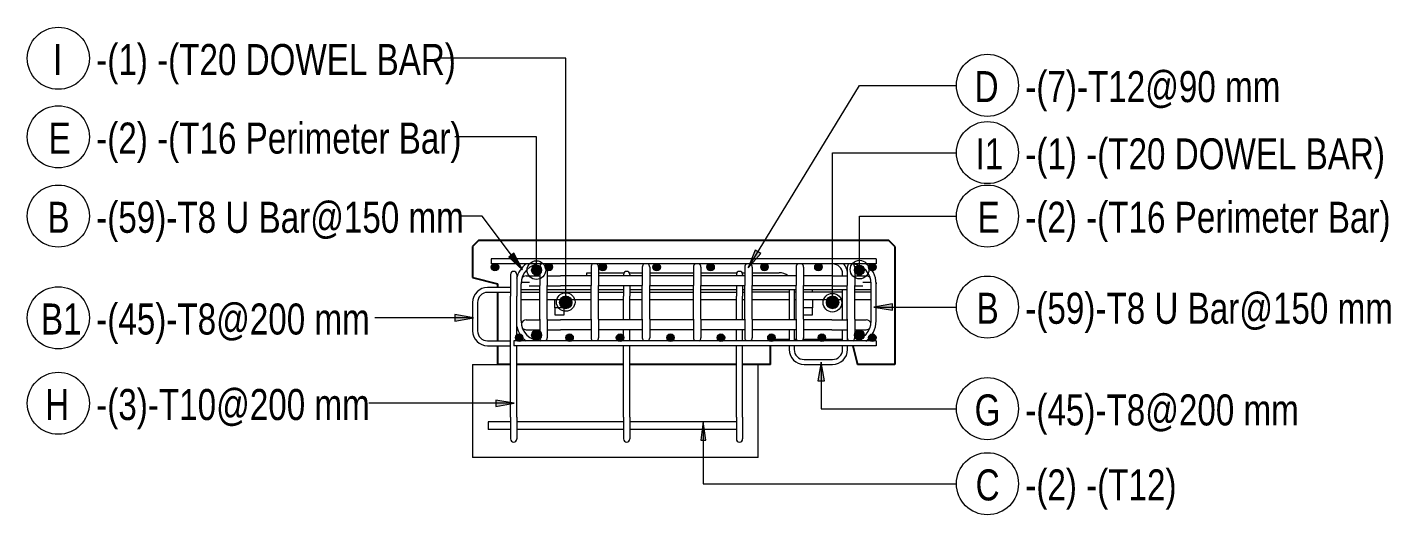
# Model space of a CAD drawing. Header units: millimetres. Extents: x 20 to 15200, y -2824 to 20808.
# Drawn here: x 9878 to 12075, y 20022 to 20808 of the extents above; entities that cross this region are included whole.
import ezdxf

# ---------------------------------------------------------------- set-up
doc = ezdxf.new("R2010")
doc.units = ezdxf.units.MM
for name, color, linetype, lineweight in [('A-GENM', 13, 'Continuous', 18), ('A-WALL', 113, 'Continuous', 25), ('S-BEAM', 12, 'Continuous', 18), ('S-RBAR', 171, 'Continuous', 18), ('S-RBAR-IDEN', 171, 'Continuous', 9)]:
    doc.layers.add(name, color=color, linetype=linetype, lineweight=lineweight)
doc.styles.add('Nirmala UI Semilight_1', font='NirmalaS.ttf', dxfattribs={"width": 0.8, "height": 50})

# ---------------------------------------------------------------- blocks, each defined once
blk = doc.blocks.new('M_Rectangular Corbel - M_Rectangular Corbel-2619635-Elevation Top 1')
at = {"layer": 'S-BEAM'}
for p, q in [((2031.1, 20264.6), (2071.2, 20264.6)), ((2031.1, 20264.6), (2031.1, 20114.6)), ((2491.2, 20114.6), (2491.2, 20264.6)), ((2491.2, 20114.6), (2031.1, 20114.6))]:
    blk.add_line(p, q, dxfattribs=at)
blk = doc.blocks.new('RR spread anchor face based - RR-SA-5_0-240-1726839-Elevation Top 1')
at = {"layer": 'A-GENM'}
for p, q in [((2163.7, 20355.9), (2163.7, 20369)), ((2178.7, 20369), (2178.7, 20355.9)), ((2178.7, 20355.7), (2163.7, 20355.7)), ((2163.7, 20355.7), (2163.7, 20344.6)), ((2163.7, 20344.6), (2178.7, 20344.6)), ((2178.7, 20344.6), (2178.7, 20355.7))]:
    blk.add_line(p, q, dxfattribs=at)
blk = doc.blocks.new('RR spread anchor face based - RR-SA-5_0-240-V7-Elevation Top 1')
at = {"layer": 'A-GENM'}
for p, q in [((2578.7, 20380.9), (2578.7, 20384.6)), ((2578.7, 20369), (2578.7, 20355.9)), ((2578.7, 20355.7), (2564.3, 20355.7)), ((2564.3, 20344.6), (2578.7, 20344.6)), ((2578.7, 20344.6), (2578.7, 20355.7))]:
    blk.add_line(p, q, dxfattribs=at)
blk = doc.blocks.new('M_Rebar Tag_rfa MARK - DOT 1_5-794230-Elevation Top 1')
at = {"layer": 'S-RBAR-IDEN'}
blk.add_circle((2860.7, 20503.7), 50, dxfattribs=at)
blk = doc.blocks.new('M_Rebar Tag_rfa Dimension - ARROW-793927-Elevation Top 1')
at = {"layer": 'S-RBAR-IDEN'}
blk.add_circle((2860.7, 20714.3), 50, dxfattribs=at)
blk = doc.blocks.new('M_Rebar Tag_rfa MARK - ARROW-794226-Elevation Top 1')
at = {"layer": 'S-RBAR-IDEN'}
blk.add_circle((2860.7, 20072.4), 50, dxfattribs=at)

msp = doc.modelspace()

# ---------------------------------------------------------------- hatches: boundary and pattern name
at = {"layer": 'S-RBAR'}
h = msp.add_hatch(color=256, dxfattribs=at)
edge = h.paths.add_edge_path()
edge.add_arc((10632, 20421.5), 6, 0, 360)
for points in [[(10629, 20416.3), (10635, 20416.3), (10638, 20421.5), (10635, 20426.7), (10629, 20426.7), (10626, 20421.5)], [(10702.4, 20409.4), (10706.8, 20414.8), (10705.2, 20421.6), (10699, 20424.6), (10692.7, 20421.6), (10691.2, 20414.8), (10695.5, 20409.4), (10701.7, 20409.4)], [(10715.8, 20416.3), (10721.8, 20416.3), (10724.8, 20421.5), (10721.8, 20426.7), (10715.8, 20426.7), (10712.8, 20421.5)], [(10802.7, 20416.3), (10808.7, 20416.3), (10811.7, 20421.5), (10808.7, 20426.7), (10802.7, 20426.7), (10799.7, 20421.5)], [(10889.5, 20416.3), (10895.5, 20416.3), (10898.5, 20421.5), (10895.5, 20426.7), (10889.5, 20426.7), (10886.5, 20421.5)], [(10982.4, 20416.3), (10985.4, 20421.5), (10982.4, 20426.7), (10976.4, 20426.7), (10973.4, 20421.5), (10976.4, 20416.3)], [(11063.2, 20416.3), (11069.2, 20416.3), (11072.2, 20421.5), (11069.2, 20426.7), (11063.2, 20426.7), (11060.2, 20421.5)], [(11150.1, 20416.3), (11156.1, 20416.3), (11159.1, 20421.5), (11156.1, 20426.7), (11150.1, 20426.7), (11147.1, 20421.5)], [(11215.5, 20409.4), (11222.4, 20409.4), (11226.8, 20414.8), (11225.2, 20421.6), (11219, 20424.6), (11212.7, 20421.6), (11211.2, 20414.8)], [(11237, 20416.3), (11243, 20416.3), (11246, 20421.5), (11243, 20426.7), (11237, 20426.7), (11234, 20421.5)], [(10746, 20354.6), (10753, 20357.5), (10756, 20364.6), (10753, 20371.7), (10746, 20374.6), (10738.9, 20371.7), (10736, 20364.4), (10738.9, 20357.5)], [(11176, 20354.6), (11183, 20357.5), (11186, 20364.6), (11183, 20371.7), (11176, 20374.6), (11168.9, 20371.7), (11166, 20364.6), (11168.9, 20357.5)], [(10674, 20302.5), (10677, 20307.7), (10674, 20312.9), (10668, 20312.9), (10665, 20307.7), (10668, 20302.5)], [(10701.7, 20304.7), (10702.4, 20304.7), (10706.8, 20310.1), (10705.1, 20316.9), (10699, 20319.9), (10692.7, 20316.9), (10691.2, 20310.1), (10695.5, 20304.7)], [(10749.2, 20302.5), (10755.2, 20302.5), (10758.2, 20307.7), (10755.2, 20312.9), (10749.2, 20312.9), (10746.2, 20307.7)], [(10836.5, 20302.5), (10839.5, 20307.7), (10836.5, 20312.9), (10830.5, 20312.9), (10827.5, 20307.7), (10830.5, 20302.5)], [(10911.8, 20302.5), (10917.8, 20302.5), (10920.8, 20307.7), (10917.8, 20312.9), (10911.8, 20312.9), (10908.8, 20307.7)], [(10993.1, 20302.5), (10999.1, 20302.5), (11002.1, 20307.7), (10999.1, 20312.9), (10993.1, 20312.9), (10990.1, 20307.7)], [(11079.1, 20302.5), (11080.4, 20302.5), (11083.4, 20307.7), (11080.4, 20312.9), (11074.4, 20312.9), (11071.4, 20307.7), (11074.4, 20302.5)], [(11155.7, 20302.5), (11161.7, 20302.5), (11164.7, 20307.7), (11161.7, 20312.9), (11155.7, 20312.9), (11152.7, 20307.7)], [(11222.4, 20304.7), (11226.8, 20310.1), (11225.1, 20316.9), (11219, 20319.9), (11212.7, 20316.9), (11211.2, 20310.1), (11215.5, 20304.7), (11216.4, 20304.7)], [(11237, 20302.5), (11243, 20302.5), (11246, 20307.7), (11243, 20312.9), (11237, 20312.9), (11234, 20307.7)]]:
    msp.add_hatch(color=256, dxfattribs=at).paths.add_polyline_path(points)
h = msp.add_hatch(color=256, dxfattribs=at)
edge = h.paths.add_edge_path()
edge.add_arc((10699, 20416.6), 8, 0, 360)
h = msp.add_hatch(color=256, dxfattribs=at)
edge = h.paths.add_edge_path()
edge.add_arc((10718.8, 20421.5), 6, 0, 360)
h = msp.add_hatch(color=256, dxfattribs=at)
edge = h.paths.add_edge_path()
edge.add_arc((10805.7, 20421.5), 6, 0, 360)
h = msp.add_hatch(color=256, dxfattribs=at)
edge = h.paths.add_edge_path()
edge.add_arc((10892.5, 20421.5), 6, 0, 360)
h = msp.add_hatch(color=256, dxfattribs=at)
edge = h.paths.add_edge_path()
edge.add_arc((10979.4, 20421.5), 6, 0, 360)
h = msp.add_hatch(color=256, dxfattribs=at)
edge = h.paths.add_edge_path()
edge.add_arc((11066.2, 20421.5), 6, 0, 360)
h = msp.add_hatch(color=256, dxfattribs=at)
edge = h.paths.add_edge_path()
edge.add_arc((11153.1, 20421.5), 6, 0, 360)
h = msp.add_hatch(color=256, dxfattribs=at)
edge = h.paths.add_edge_path()
edge.add_arc((11219, 20416.6), 8, 0, 360)
h = msp.add_hatch(color=256, dxfattribs=at)
edge = h.paths.add_edge_path()
edge.add_arc((11240, 20421.5), 6, 0, 360)
h = msp.add_hatch(color=256, dxfattribs=at)
edge = h.paths.add_edge_path()
edge.add_arc((10746, 20364.6), 10, 0, 360)
h = msp.add_hatch(color=256, dxfattribs=at)
edge = h.paths.add_edge_path()
edge.add_arc((11176, 20364.6), 10, 0, 360)
h = msp.add_hatch(color=256, dxfattribs=at)
edge = h.paths.add_edge_path()
edge.add_arc((10671, 20307.7), 6, 0, 360)
h = msp.add_hatch(color=256, dxfattribs=at)
edge = h.paths.add_edge_path()
edge.add_arc((10699, 20311.9), 8, 0, 360)
h = msp.add_hatch(color=256, dxfattribs=at)
edge = h.paths.add_edge_path()
edge.add_arc((10752.2, 20307.7), 6, 0, 360)
h = msp.add_hatch(color=256, dxfattribs=at)
edge = h.paths.add_edge_path()
edge.add_arc((10833.5, 20307.7), 6, 0, 360)
h = msp.add_hatch(color=256, dxfattribs=at)
edge = h.paths.add_edge_path()
edge.add_arc((10914.8, 20307.7), 6, 0, 360)
h = msp.add_hatch(color=256, dxfattribs=at)
edge = h.paths.add_edge_path()
edge.add_arc((10996.1, 20307.7), 6, 0, 360)
h = msp.add_hatch(color=256, dxfattribs=at)
edge = h.paths.add_edge_path()
edge.add_arc((11077.4, 20307.7), 6, 0, 360)
h = msp.add_hatch(color=256, dxfattribs=at)
edge = h.paths.add_edge_path()
edge.add_arc((11158.7, 20307.7), 6, 0, 360)
h = msp.add_hatch(color=256, dxfattribs=at)
edge = h.paths.add_edge_path()
edge.add_arc((11219, 20311.9), 8, 0, 360)
h = msp.add_hatch(color=256, dxfattribs=at)
edge = h.paths.add_edge_path()
edge.add_arc((11240, 20307.7), 6, 0, 360)
at = {"layer": 'S-RBAR-IDEN'}
for points in [[(10676.4, 20416.9), (10662.6, 20444.1), (10654.1, 20437.7)], [(11040.2, 20420.3), (11060.4, 20443.2), (11051.3, 20448.7)], [(10597.1, 20339.7), (10567.1, 20345), (10567.1, 20334.4)], [(11242.4, 20357.1), (11272.4, 20351.8), (11272.4, 20362.3)], [(11157.6, 20268.3), (11152.3, 20238.3), (11162.9, 20238.3)], [(10663.1, 20202), (10633.1, 20207.3), (10633.1, 20196.7)], [(10967.6, 20172.4), (10963.7, 20142.4), (10971.6, 20142.4)]]:
    msp.add_hatch(color=256, dxfattribs=at).paths.add_polyline_path(points)

# ---------------------------------------------------------------- linework, layer by layer
at = {"layer": 'A-WALL'}
for p, q in [((10606, 20464.6), (10596, 20454.6)), ((10596, 20454.6), (10596, 20404.6)), ((10606, 20464.6), (11266, 20464.6)), ((11276, 20454.6), (11266, 20464.6)), ((11276, 20454.6), (11276, 20264.6)), ((10596, 20404.6), (10636, 20394.6)), ((10636, 20394.6), (10636, 20388.6)), ((10636, 20380.6), (10636, 20302.6)), ((11076, 20302.6), (11076, 20304.6)), ((11076, 20304.6), (11106, 20304.6)), ((11114, 20304.6), (11117.9, 20304.6)), ((11128.3, 20304.6), (11192, 20304.6)), ((11200, 20304.6), (11200.5, 20304.6)), ((10636, 20294.6), (10636, 20264.6)), ((11076, 20264.6), (11076, 20294.6)), ((11208.5, 20294.6), (11216, 20264.6)), ((10657.1, 20264.6), (10636, 20264.6)), ((10839, 20264.6), (10667.1, 20264.6)), ((11021, 20264.6), (10849.1, 20264.6)), ((11076, 20264.6), (11031, 20264.6)), ((11276, 20264.6), (11216, 20264.6))]:
    msp.add_line(p, q, dxfattribs=at)
at = {"layer": 'S-RBAR'}
for p, q in [((11246, 20434.6), (10626, 20434.6)), ((10626, 20434.6), (10626, 20426.6)), ((11246, 20434.6), (11246, 20426.6)), ((10629, 20426.7), (10626, 20421.5)), ((11246, 20426.6), (10626, 20426.6)), ((10626, 20421.5), (10629, 20416.3)), ((10635, 20426.7), (10629, 20426.7)), ((10629, 20416.3), (10635, 20416.3)), ((10638, 20421.5), (10635, 20426.7)), ((10635, 20416.3), (10638, 20421.5)), ((10657.1, 20409.6), (10657.1, 20374.6)), ((10667.1, 20409.6), (10667.1, 20403.8)), ((10692.7, 20421.6), (10691.2, 20414.8)), ((10691.2, 20414.8), (10695.5, 20409.4)), ((10699, 20424.6), (10692.7, 20421.6)), ((10705.2, 20421.6), (10699, 20424.6)), ((10702.4, 20409.4), (10706.8, 20414.8)), ((10704.1, 20421.6), (10704.1, 20391.6)), ((10706.8, 20414.8), (10705.2, 20421.6)), ((10715.8, 20426.7), (10712.8, 20421.5)), ((10712.8, 20421.5), (10715.8, 20416.3)), ((10721.8, 20426.7), (10715.8, 20426.7)), ((10715.8, 20416.3), (10721.8, 20416.3)), ((10716.1, 20421.6), (10716.1, 20391.6)), ((10724.8, 20421.5), (10721.8, 20426.7)), ((10721.8, 20416.3), (10724.8, 20421.5)), ((10780, 20412.4), (10786.7, 20412.4)), ((10780, 20407.4), (10780, 20412.4)), ((10786.7, 20421.6), (10786.7, 20391.6)), ((10798.7, 20421.6), (10798.7, 20391.6)), ((10798.7, 20412.4), (10839.9, 20412.4)), ((10802.7, 20426.7), (10799.7, 20421.5)), ((10799.7, 20421.5), (10802.7, 20416.3)), ((10808.7, 20426.7), (10802.7, 20426.7)), ((10802.7, 20416.3), (10808.7, 20416.3)), ((10811.7, 20421.5), (10808.7, 20426.7)), ((10808.7, 20416.3), (10811.7, 20421.5)), ((10839.1, 20409.6), (10839.1, 20407.6)), ((10848.2, 20412.4), (10869.3, 20412.4)), ((10849.1, 20409.6), (10849.1, 20407.6)), ((10869.3, 20421.6), (10869.3, 20391.6)), ((10881.3, 20421.6), (10881.3, 20391.6)), ((10881.3, 20412.4), (10951.9, 20412.4)), ((10889.5, 20426.7), (10886.5, 20421.5)), ((10886.5, 20421.5), (10889.5, 20416.3)), ((10895.5, 20426.7), (10889.5, 20426.7)), ((10889.5, 20416.3), (10895.5, 20416.3)), ((10898.5, 20421.5), (10895.5, 20426.7)), ((10895.5, 20416.3), (10898.5, 20421.5)), ((10951.9, 20421.6), (10951.9, 20391.6)), ((10963.9, 20421.6), (10963.9, 20391.6)), ((10963.9, 20412.4), (11021.8, 20412.4)), ((10976.4, 20426.7), (10973.4, 20421.5)), ((10973.4, 20421.5), (10976.4, 20416.3)), ((10982.4, 20426.7), (10976.4, 20426.7)), ((10976.4, 20416.3), (10982.4, 20416.3)), ((10985.4, 20421.5), (10982.4, 20426.7)), ((10982.4, 20416.3), (10985.4, 20421.5)), ((11021, 20409.6), (11021, 20407.6)), ((11030.1, 20412.4), (11034.5, 20412.4)), ((11031, 20409.6), (11031, 20407.6)), ((11034.5, 20421.6), (11034.5, 20391.6)), ((11046.5, 20421.6), (11046.5, 20391.6)), ((11046.5, 20412.4), (11090, 20412.4)), ((11063.2, 20426.7), (11060.2, 20421.5)), ((11060.2, 20421.5), (11063.2, 20416.3)), ((11069.2, 20426.7), (11063.2, 20426.7)), ((11063.2, 20416.3), (11069.2, 20416.3)), ((11072.2, 20421.5), (11069.2, 20426.7)), ((11069.2, 20416.3), (11072.2, 20421.5)), ((11117.1, 20421.6), (11117.1, 20391.6)), ((11129.1, 20421.6), (11129.1, 20391.6)), ((11150.1, 20426.7), (11147.1, 20421.5)), ((11147.1, 20421.5), (11150.1, 20416.3)), ((11156.1, 20426.7), (11150.1, 20426.7)), ((11150.1, 20416.3), (11156.1, 20416.3)), ((11159.1, 20421.5), (11156.1, 20426.7)), ((11156.1, 20416.3), (11159.1, 20421.5)), ((11192, 20407.4), (11192, 20410.6)), ((11199.7, 20421.6), (11199.7, 20391.6)), ((11212.7, 20421.6), (11211.2, 20414.8)), ((11211.2, 20414.8), (11215.5, 20409.4)), ((11211.7, 20421.6), (11211.7, 20391.6)), ((11219, 20424.6), (11212.7, 20421.6)), ((11225.2, 20421.6), (11219, 20424.6)), ((11222.4, 20409.4), (11226.8, 20414.8)), ((11226.8, 20414.8), (11225.2, 20421.6)), ((11237, 20426.7), (11234, 20421.5)), ((11234, 20421.5), (11237, 20416.3)), ((11243, 20426.7), (11237, 20426.7)), ((11237, 20416.3), (11243, 20416.3)), ((11246, 20421.5), (11243, 20426.7)), ((11243, 20416.3), (11246, 20421.5)), ((10657.1, 20388.6), (10620, 20388.6)), ((10667.1, 20403.1), (10667.1, 20374.6)), ((10674, 20334.6), (10674, 20394.6)), ((10687.5, 20396.6), (10674.2, 20396.6)), ((10682.3, 20407.4), (10703.9, 20407.4)), ((10687.3, 20391.4), (10703.9, 20391.4)), ((10695.5, 20409.4), (10701.7, 20409.4)), ((10701.7, 20409.4), (10702.4, 20409.4)), ((10704.1, 20337.5), (10704.1, 20391.6)), ((10716, 20407.4), (10737.8, 20407.4)), ((10716, 20391.4), (10737.8, 20391.4)), ((10716.1, 20337.5), (10716.1, 20391.6)), ((10786.7, 20407.4), (10737.8, 20407.4)), ((10786.7, 20391.4), (10737.8, 20391.4)), ((10786.7, 20337.5), (10786.7, 20391.6)), ((10869.3, 20407.4), (10798.7, 20407.4)), ((10798.7, 20337.5), (10798.7, 20391.6)), ((10869.3, 20391.4), (10798.7, 20391.4)), ((10839.1, 20391.4), (10839.1, 20374.6)), ((10849.1, 20391.4), (10849.1, 20374.6)), ((10869.3, 20337.5), (10869.3, 20391.6)), ((10951.9, 20407.4), (10881.3, 20407.4)), ((10881.3, 20337.5), (10881.3, 20391.6)), ((10951.9, 20391.4), (10881.3, 20391.4)), ((10951.9, 20337.5), (10951.9, 20391.6)), ((11034.5, 20407.4), (10963.9, 20407.4)), ((10963.9, 20337.5), (10963.9, 20391.6)), ((11034.5, 20391.4), (10963.9, 20391.4)), ((11021, 20391.4), (11021, 20374.6)), ((11031, 20391.4), (11031, 20374.6)), ((11034.5, 20337.5), (11034.5, 20391.6)), ((11117.1, 20407.4), (11046.5, 20407.4)), ((11046.5, 20337.5), (11046.5, 20391.6)), ((11117.1, 20391.4), (11046.5, 20391.4)), ((11117.1, 20337.5), (11117.1, 20391.6)), ((11174.5, 20407.4), (11129.1, 20407.4)), ((11129.1, 20337.5), (11129.1, 20391.6)), ((11174.5, 20391.4), (11129.1, 20391.4)), ((11174.5, 20407.4), (11199.8, 20407.4)), ((11174.5, 20391.4), (11199.8, 20391.4)), ((11199.7, 20337.5), (11199.7, 20391.6)), ((11211.7, 20337.5), (11211.7, 20391.6)), ((11211.8, 20407.4), (11230, 20407.4)), ((11211.8, 20391.4), (11224.9, 20391.4)), ((11215.5, 20409.4), (11222.4, 20409.4)), ((11237.7, 20396.6), (11224.8, 20396.6)), ((11238, 20334.6), (11238, 20394.6)), ((11246, 20396.6), (11245.7, 20396.6)), ((11246, 20396.6), (11246, 20394.6)), ((11246, 20334.6), (11246, 20394.6)), ((10657.1, 20380.6), (10620, 20380.6)), ((10657.1, 20179.6), (10657.1, 20374.6)), ((10667.1, 20302.6), (10667.1, 20374.6)), ((10704.1, 20384.6), (10674, 20384.6)), ((10704.1, 20380.6), (10674, 20380.6)), ((10704.1, 20368.9), (10674, 20368.9)), ((10786.7, 20384.6), (10716.1, 20384.6)), ((10786.7, 20380.6), (10716.1, 20380.6)), ((10786.7, 20368.9), (10716.1, 20368.9)), ((10738.9, 20371.7), (10736, 20364.4)), ((10746, 20374.6), (10738.9, 20371.7)), ((10753, 20371.7), (10746, 20374.6)), ((10756, 20364.6), (10753, 20371.7)), ((10839, 20384.6), (10798.7, 20384.6)), ((10839, 20380.6), (10798.7, 20380.6)), ((10839, 20368.9), (10798.7, 20368.9)), ((10839.1, 20336.5), (10839.1, 20374.6)), ((10869.3, 20384.6), (10849.1, 20384.6)), ((10869.3, 20380.6), (10849.1, 20380.6)), ((10849.1, 20336.5), (10849.1, 20374.6)), ((10869.3, 20368.9), (10849.1, 20368.9)), ((10951.9, 20384.6), (10881.3, 20384.6)), ((10951.9, 20380.6), (10881.3, 20380.6)), ((10951.9, 20368.9), (10881.3, 20368.9)), ((11021, 20384.6), (10963.9, 20384.6)), ((11021, 20380.6), (10963.9, 20380.6)), ((11021, 20368.9), (10963.9, 20368.9)), ((11021, 20336.5), (11021, 20374.6)), ((11034.5, 20384.6), (11031, 20384.6)), ((11034.5, 20380.6), (11031, 20380.6)), ((11031, 20336.5), (11031, 20374.6)), ((11034.5, 20368.9), (11031, 20368.9)), ((11117.1, 20384.6), (11046.5, 20384.6)), ((11106, 20380.9), (11046.5, 20380.9)), ((11106, 20368.9), (11046.5, 20368.9)), ((11106, 20384.6), (11106, 20336.5)), ((11114, 20384.6), (11114, 20336.5)), ((11117.1, 20380.9), (11114, 20380.9)), ((11117.1, 20368.9), (11114, 20368.9)), ((11199.7, 20384.6), (11129.1, 20384.6)), ((11192, 20380.9), (11129.1, 20380.9)), ((11192, 20368.9), (11129.1, 20368.9)), ((11168.9, 20371.7), (11166, 20364.6)), ((11176, 20374.6), (11168.9, 20371.7)), ((11183, 20371.7), (11176, 20374.6)), ((11186, 20364.6), (11183, 20371.7)), ((11192, 20336.5), (11192, 20384.6)), ((11238, 20384.6), (11211.7, 20384.6)), ((11238, 20380.9), (11211.7, 20380.9)), ((11238, 20368.9), (11211.7, 20368.9)), ((10596, 20364.6), (10596, 20318.6)), ((10604, 20364.6), (10604, 20318.6)), ((10736, 20364.4), (10738.9, 20357.5)), ((10738.9, 20357.5), (10746, 20354.6)), ((10746, 20354.6), (10753, 20357.5)), ((10753, 20357.5), (10756, 20364.6)), ((11166, 20364.6), (11168.9, 20357.5)), ((11168.9, 20357.5), (11176, 20354.6)), ((11176, 20354.6), (11183, 20357.5)), ((11183, 20357.5), (11186, 20364.6)), ((10682.3, 20336.5), (10703.9, 20336.5)), ((10704.1, 20337.5), (10704.1, 20307.5)), ((10716, 20336.5), (10737.8, 20336.5)), ((10716.1, 20337.5), (10716.1, 20307.5)), ((10786.7, 20336.5), (10737.8, 20336.5)), ((10786.7, 20337.5), (10786.7, 20307.5)), ((10798.7, 20337.5), (10798.7, 20307.5)), ((10869.3, 20336.5), (10798.7, 20336.5)), ((10869.3, 20337.5), (10869.3, 20307.5)), ((10881.3, 20337.5), (10881.3, 20307.5)), ((10951.9, 20336.5), (10881.3, 20336.5)), ((10951.9, 20337.5), (10951.9, 20307.5)), ((10963.9, 20337.5), (10963.9, 20307.5)), ((11034.5, 20336.5), (10963.9, 20336.5)), ((11034.5, 20337.5), (11034.5, 20307.5)), ((11046.5, 20337.5), (11046.5, 20307.5)), ((11117.1, 20336.5), (11046.5, 20336.5)), ((11117.1, 20337.5), (11117.1, 20307.5)), ((11129.1, 20337.5), (11129.1, 20307.5)), ((11174.5, 20336.5), (11129.1, 20336.5)), ((11174.5, 20336.5), (11199.8, 20336.5)), ((11199.7, 20337.5), (11199.7, 20307.5)), ((11211.7, 20337.5), (11211.7, 20307.5)), ((11211.8, 20336.5), (11230, 20336.5)), ((10620, 20302.6), (10657.1, 20302.6)), ((11246, 20302.6), (10662.1, 20302.6)), ((10662.1, 20302.6), (10662.1, 20294.6)), ((10668, 20312.9), (10665, 20307.7)), ((10665, 20307.7), (10668, 20302.5)), ((10674, 20312.9), (10668, 20312.9)), ((10668, 20302.5), (10674, 20302.5)), ((10677, 20307.7), (10674, 20312.9)), ((10674, 20302.5), (10677, 20307.7)), ((10682.3, 20320.5), (10703.9, 20320.5)), ((10692.7, 20316.9), (10691.2, 20310.1)), ((10691.2, 20310.1), (10695.5, 20304.7)), ((10699, 20319.9), (10692.7, 20316.9)), ((10695.5, 20304.7), (10701.7, 20304.7)), ((10705.1, 20316.9), (10699, 20319.9)), ((10701.7, 20304.7), (10702.4, 20304.7)), ((10702.4, 20304.7), (10706.8, 20310.1)), ((10706.8, 20310.1), (10705.1, 20316.9)), ((10716, 20320.5), (10737.8, 20320.5)), ((10786.7, 20320.5), (10737.8, 20320.5)), ((10749.2, 20312.9), (10746.2, 20307.7)), ((10746.2, 20307.7), (10749.2, 20302.5)), ((10755.2, 20312.9), (10749.2, 20312.9)), ((10749.2, 20302.5), (10755.2, 20302.5)), ((10758.2, 20307.7), (10755.2, 20312.9)), ((10755.2, 20302.5), (10758.2, 20307.7)), ((10869.3, 20320.5), (10798.7, 20320.5)), ((10830.5, 20312.9), (10827.5, 20307.7)), ((10827.5, 20307.7), (10830.5, 20302.5)), ((10836.5, 20312.9), (10830.5, 20312.9)), ((10830.5, 20302.5), (10836.5, 20302.5)), ((10839.5, 20307.7), (10836.5, 20312.9)), ((10836.5, 20302.5), (10839.5, 20307.7)), ((10839.1, 20302.6), (10839.1, 20320.5)), ((10849.1, 20302.6), (10849.1, 20320.5)), ((10951.9, 20320.5), (10881.3, 20320.5)), ((10911.8, 20312.9), (10908.8, 20307.7)), ((10908.8, 20307.7), (10911.8, 20302.5)), ((10917.8, 20312.9), (10911.8, 20312.9)), ((10911.8, 20302.5), (10917.8, 20302.5)), ((10920.8, 20307.7), (10917.8, 20312.9)), ((10917.8, 20302.5), (10920.8, 20307.7)), ((11034.5, 20320.5), (10963.9, 20320.5)), ((10993.1, 20312.9), (10990.1, 20307.7)), ((10990.1, 20307.7), (10993.1, 20302.5)), ((10999.1, 20312.9), (10993.1, 20312.9)), ((10993.1, 20302.5), (10999.1, 20302.5)), ((11002.1, 20307.7), (10999.1, 20312.9)), ((10999.1, 20302.5), (11002.1, 20307.7)), ((11021, 20302.6), (11021, 20320.5)), ((11031, 20302.6), (11031, 20320.5)), ((11117.1, 20320.5), (11046.5, 20320.5)), ((11074.4, 20312.9), (11071.4, 20307.7)), ((11071.4, 20307.7), (11074.4, 20302.5)), ((11080.4, 20312.9), (11074.4, 20312.9)), ((11074.4, 20302.5), (11079.1, 20302.5)), ((11079.1, 20302.5), (11080.4, 20302.5)), ((11083.4, 20307.7), (11080.4, 20312.9)), ((11080.4, 20302.5), (11083.4, 20307.7)), ((11106, 20320.5), (11106, 20302.6)), ((11114, 20320.5), (11114, 20302.6)), ((11174.5, 20320.5), (11129.1, 20320.5)), ((11155.7, 20312.9), (11152.7, 20307.7)), ((11152.7, 20307.7), (11155.7, 20302.5)), ((11161.7, 20312.9), (11155.7, 20312.9)), ((11155.7, 20302.5), (11161.7, 20302.5)), ((11164.7, 20307.7), (11161.7, 20312.9)), ((11161.7, 20302.5), (11164.7, 20307.7)), ((11174.5, 20320.5), (11199.8, 20320.5)), ((11192, 20302.6), (11192, 20320.5)), ((11200, 20302.6), (11200, 20306)), ((11212.7, 20316.9), (11211.2, 20310.1)), ((11211.2, 20310.1), (11215.5, 20304.7)), ((11211.8, 20320.5), (11230, 20320.5)), ((11219, 20319.9), (11212.7, 20316.9)), ((11215.5, 20304.7), (11216.4, 20304.7)), ((11216.4, 20304.7), (11222.4, 20304.7)), ((11225.1, 20316.9), (11219, 20319.9)), ((11222.4, 20304.7), (11226.8, 20310.1)), ((11226.8, 20310.1), (11225.1, 20316.9)), ((11237, 20312.9), (11234, 20307.7)), ((11234, 20307.7), (11237, 20302.5)), ((11243, 20312.9), (11237, 20312.9)), ((11237, 20302.5), (11243, 20302.5)), ((11246, 20307.7), (11243, 20312.9)), ((11243, 20302.5), (11246, 20307.7)), ((11246, 20302.6), (11246, 20294.6)), ((10620, 20294.6), (10657.1, 20294.6)), ((11246, 20294.6), (10662.1, 20294.6)), ((10667.1, 20179.6), (10667.1, 20294.6)), ((10839.1, 20179.6), (10839.1, 20294.6)), ((10849.1, 20179.6), (10849.1, 20294.6)), ((11021, 20179.6), (11021, 20294.6)), ((11031, 20179.6), (11031, 20294.6)), ((11106, 20294.6), (11106, 20288.6)), ((11114, 20294.6), (11114, 20288.6)), ((11192, 20288.6), (11192, 20294.6)), ((11200, 20288.6), (11200, 20294.6)), ((11130, 20272.6), (11176, 20272.6)), ((11130, 20264.6), (11176, 20264.6)), ((10657.1, 20172), (10620.9, 20172)), ((10620.9, 20172), (10620.9, 20160)), ((10657.1, 20179.6), (10657.1, 20144.6)), ((10667.1, 20179.6), (10667.1, 20144.6)), ((10839, 20172), (10667.1, 20172)), ((10839.1, 20179.6), (10839.1, 20144.6)), ((10849.1, 20179.6), (10849.1, 20144.6)), ((11021, 20172), (10849.1, 20172)), ((11021, 20179.6), (11021, 20144.6)), ((11031, 20179.6), (11031, 20144.6)), ((10657.1, 20160), (10620.9, 20160)), ((10839, 20160), (10667.1, 20160)), ((11021, 20160), (10849.1, 20160))]:
    msp.add_line(p, q, dxfattribs=at)
for centre, radius in [((10632, 20421.5), 6), ((10699, 20416.6), 8), ((10718.8, 20421.5), 6), ((10805.7, 20421.5), 6), ((10892.5, 20421.5), 6), ((10979.4, 20421.5), 6), ((11066.2, 20421.5), 6), ((11153.1, 20421.5), 6), ((11219, 20416.6), 8), ((11240, 20421.5), 6), ((10746, 20364.6), 10), ((11176, 20364.6), 10), ((10671, 20307.7), 6), ((10699, 20311.9), 8), ((10752.2, 20307.7), 6), ((10833.5, 20307.7), 6), ((10914.8, 20307.7), 6), ((10996.1, 20307.7), 6), ((11077.4, 20307.7), 6), ((11158.7, 20307.7), 6), ((11219, 20311.9), 8), ((11240, 20307.7), 6)]:
    msp.add_circle(centre, radius, dxfattribs=at)
for centre, radius, start, end in [((10662.1, 20409.6), 5, 0, 180), ((10706, 20394.6), 40, 126.232, 167.9964), ((10706, 20394.6), 32, 90, 180), ((10710.1, 20421.6), 6, 123.06, 180), ((10710.1, 20421.6), 6, 0, 56.94), ((10792.7, 20421.6), 6, 123.06, 180), ((10792.7, 20421.6), 6, 0, 56.94), ((10844.1, 20409.6), 5, 0, 180), ((10875.3, 20421.6), 6, 123.06, 180), ((10875.3, 20421.6), 6, 0, 56.94), ((10957.9, 20421.6), 6, 123.06, 180), ((10957.9, 20421.6), 6, 0, 56.94), ((11026, 20409.6), 5, 0, 180), ((11040.5, 20421.6), 6, 123.06, 180), ((11040.5, 20421.6), 6, 0, 56.94), ((11090, 20388.4), 24, 52.8764, 90), ((11123.1, 20421.6), 6, 123.06, 180), ((11123.1, 20421.6), 6, 0, 56.94), ((11176, 20410.6), 16, 0, 90), ((11176, 20410.6), 24, 5.3405, 42.0711), ((11205.7, 20421.6), 6, 123.06, 180), ((11205.7, 20421.6), 6, 0, 56.94), ((11206, 20394.6), 32, 0, 83.4231), ((11206, 20394.6), 40, 0, 53.768), ((10620, 20364.6), 24, 90, 180), ((10682.3, 20399.4), 8, 189.1253, 200.2159), ((10682.3, 20399.4), 8, 90, 155.8747), ((11230, 20399.4), 8, 35.8505, 90), ((11230, 20399.4), 8, 339.7841, 343.7866), ((10620, 20364.6), 16, 90, 180), ((10706, 20334.6), 40, 193.0456, 233.768), ((10706, 20334.6), 32, 180, 270), ((10682.3, 20328.5), 8, 90, 165), ((10682.3, 20328.5), 8, 221.3099, 270), ((11206, 20334.6), 32, 276.6809, 0), ((11206, 20334.6), 40, 306.232, 0), ((11230, 20328.5), 8, 18.5295, 90), ((11230, 20328.5), 8, 270, 312.9457), ((10620, 20318.6), 24, 180, 270), ((10620, 20318.6), 16, 180, 270), ((10710.1, 20307.5), 6, 180, 236.366), ((10710.1, 20307.5), 6, 303.634, 0), ((10792.7, 20307.5), 6, 180, 236.366), ((10792.7, 20307.5), 6, 303.634, 0), ((10875.3, 20307.5), 6, 180, 236.366), ((10875.3, 20307.5), 6, 303.634, 0), ((10957.9, 20307.5), 6, 180, 236.366), ((10957.9, 20307.5), 6, 303.634, 0), ((11040.5, 20307.5), 6, 180, 236.366), ((11040.5, 20307.5), 6, 303.634, 0), ((11123.1, 20307.5), 6, 180, 236.366), ((11123.1, 20307.5), 6, 303.634, 0), ((11205.7, 20307.5), 6, 180, 236.366), ((11205.7, 20307.5), 6, 303.634, 0), ((11130, 20288.6), 24, 180, 270), ((11130, 20288.6), 16, 180, 270), ((11176, 20288.6), 16, 270, 0), ((11176, 20288.6), 24, 270, 0), ((10662.1, 20144.6), 5, 180, 0), ((10662.1, 20144.6), 5, 345, 0), ((10844.1, 20144.6), 5, 180, 0), ((10844.1, 20144.6), 5, 345, 0), ((11026, 20144.6), 5, 180, 0), ((11026, 20144.6), 5, 345, 0)]:
    msp.add_arc(centre, radius, start, end, dxfattribs=at)
at = {"layer": 'S-RBAR-IDEN'}
for p, q in [((10746, 20757.9), (10541.9, 20757.9)), ((10746, 20365.2), (10746, 20757.9)), ((11040.2, 20420.3), (11219.4, 20714.3)), ((11219.4, 20714.3), (11375.4, 20714.3)), ((10698.7, 20631.2), (10567.4, 20631.2)), ((10698.7, 20416.6), (10698.7, 20631.2)), ((11175.7, 20605.8), (11375.4, 20605.8)), ((11175.7, 20364.1), (11175.7, 20605.8)), ((10611.1, 20503.7), (10576.8, 20503.7)), ((10676.4, 20416.9), (10611.1, 20503.7)), ((11219.4, 20503.7), (11375.4, 20503.7)), ((11219.4, 20417.4), (11219.4, 20503.7)), ((10662.6, 20444.1), (10654.1, 20437.7)), ((10654.1, 20437.7), (10676.4, 20416.9)), ((10676.4, 20416.9), (10662.6, 20444.1)), ((11051.3, 20448.7), (11040.2, 20420.3)), ((11040.2, 20420.3), (11060.4, 20443.2)), ((11060.4, 20443.2), (11051.3, 20448.7)), ((10597.1, 20339.7), (10567.1, 20345)), ((10567.1, 20345), (10567.1, 20334.4)), ((11272.4, 20362.3), (11242.4, 20357.1)), ((11242.4, 20357.1), (11272.4, 20351.8)), ((11242.4, 20357.1), (11375.4, 20357.1)), ((11272.4, 20351.8), (11272.4, 20362.3)), ((10597.1, 20339.7), (10438.3, 20339.7)), ((10567.1, 20334.4), (10597.1, 20339.7)), ((11157.6, 20268.3), (11152.3, 20238.3)), ((11162.9, 20238.3), (11157.6, 20268.3)), ((11157.6, 20268.3), (11157.6, 20193.3)), ((11152.3, 20238.3), (11162.9, 20238.3)), ((10663.1, 20202), (10428.7, 20202)), ((10663.1, 20202), (10633.1, 20207.3)), ((10633.1, 20207.3), (10633.1, 20196.7)), ((10633.1, 20196.7), (10663.1, 20202)), ((11157.6, 20193.3), (11375.4, 20193.3)), ((10967.6, 20172.4), (10963.7, 20142.4)), ((10971.6, 20142.4), (10967.6, 20172.4)), ((10967.6, 20172.4), (10967.6, 20072.4)), ((10963.7, 20142.4), (10971.6, 20142.4)), ((10967.6, 20072.4), (11375.4, 20072.4))]:
    msp.add_line(p, q, dxfattribs=at)
for centre in [(10698.7, 20416.6), (11219.4, 20417.4), (10746, 20365.2), (11175.7, 20364.1)]:
    msp.add_circle(centre, 15, dxfattribs=at)

# ---------------------------------------------------------------- block references
at = {"layer": 'A-GENM'}
for name in ['RR spread anchor face based - RR-SA-5_0-240-1726839-Elevation Top 1', 'RR spread anchor face based - RR-SA-5_0-240-V7-Elevation Top 1']:
    msp.add_blockref(name, (8564.8, 0), dxfattribs=at)
at = {"layer": 'S-BEAM'}
msp.add_blockref('M_Rectangular Corbel - M_Rectangular Corbel-2619635-Elevation Top 1', (8564.8, 0), dxfattribs=at)
at = {"layer": 'S-RBAR-IDEN'}
for name, p in [('M_Rebar Tag_rfa MARK - DOT 1_5-794230-Elevation Top 1', (7067.7, 254.2)), ('M_Rebar Tag_rfa Dimension - ARROW-793927-Elevation Top 1', (8564.8, 0)), ('M_Rebar Tag_rfa MARK - DOT 1_5-794230-Elevation Top 1', (7067.7, 127.6)), ('M_Rebar Tag_rfa MARK - DOT 1_5-794230-Elevation Top 1', (8564.8, 102.2)), ('M_Rebar Tag_rfa Dimension - ARROW-793927-Elevation Top 1', (7067.7, -210.6)), ('M_Rebar Tag_rfa MARK - DOT 1_5-794230-Elevation Top 1', (8564.8, 0)), ('M_Rebar Tag_rfa Dimension - ARROW-793927-Elevation Top 1', (7067.7, -374.6)), ('M_Rebar Tag_rfa Dimension - ARROW-793927-Elevation Top 1', (8564.8, -357.2)), ('M_Rebar Tag_rfa Dimension - ARROW-793927-Elevation Top 1', (7067.7, -512.3)), ('M_Rebar Tag_rfa Dimension - ARROW-793927-Elevation Top 1', (8564.8, -521)), ('M_Rebar Tag_rfa MARK - ARROW-794226-Elevation Top 1', (8564.8, 0))]:
    msp.add_blockref(name, p, dxfattribs=at)

# ---------------------------------------------------------------- texts
at = {"layer": 'S-RBAR-IDEN', "char_height": 50, "attachment_point": 1, "style": 'Nirmala UI Semilight_1'}
for s, insert, width in [('-(1) -(T20 DOWEL BAR)', (9989.5, 20780.9), 668.287), ('I', (9919.9, 20780.9), 16.675), ('-(7)-T12@90 mm', (11486.5, 20737.3), 493.839), ('D', (11404.8, 20737.3), 46.177), ('E', (9912.5, 20654.3), 34.633), ('-(2) -(T16 Perimeter Bar)', (9989.5, 20654.3), 699.071), ('-(1) -(T20 DOWEL BAR)', (11486.5, 20628.9), 668.287), ('I1', (11406.4, 20628.9), 42.329), ('B', (9910.9, 20526.7), 38.481), ('-(59)-T8 U Bar@150 mm', (9989.5, 20526.7), 710.616), ('E', (11409.6, 20526.7), 34.633), ('-(2) -(T16 Perimeter Bar)', (11486.5, 20526.7), 699.071), ('B', (11408, 20380.1), 38.481), ('-(59)-T8 U Bar@150 mm', (11486.5, 20380.1), 710.616), ('B1', (9900.4, 20362.8), 64.135), ('-(45)-T8@200 mm', (9989.5, 20362.8), 542.582), ('H', (9907.2, 20225), 47.46), ('-(3)-T10@200 mm', (9989.5, 20225), 531.038), ('G', (11404.8, 20216.3), 46.177), ('-(45)-T8@200 mm', (11486.5, 20216.3), 542.582), ('C', (11406.4, 20095.5), 42.329), ('-(2) -(T12)', (11486.5, 20095.5), 282.194)]:
    msp.add_mtext(s, dxfattribs=dict(at, insert=insert, width=width))

doc.saveas('drawing.dxf')
